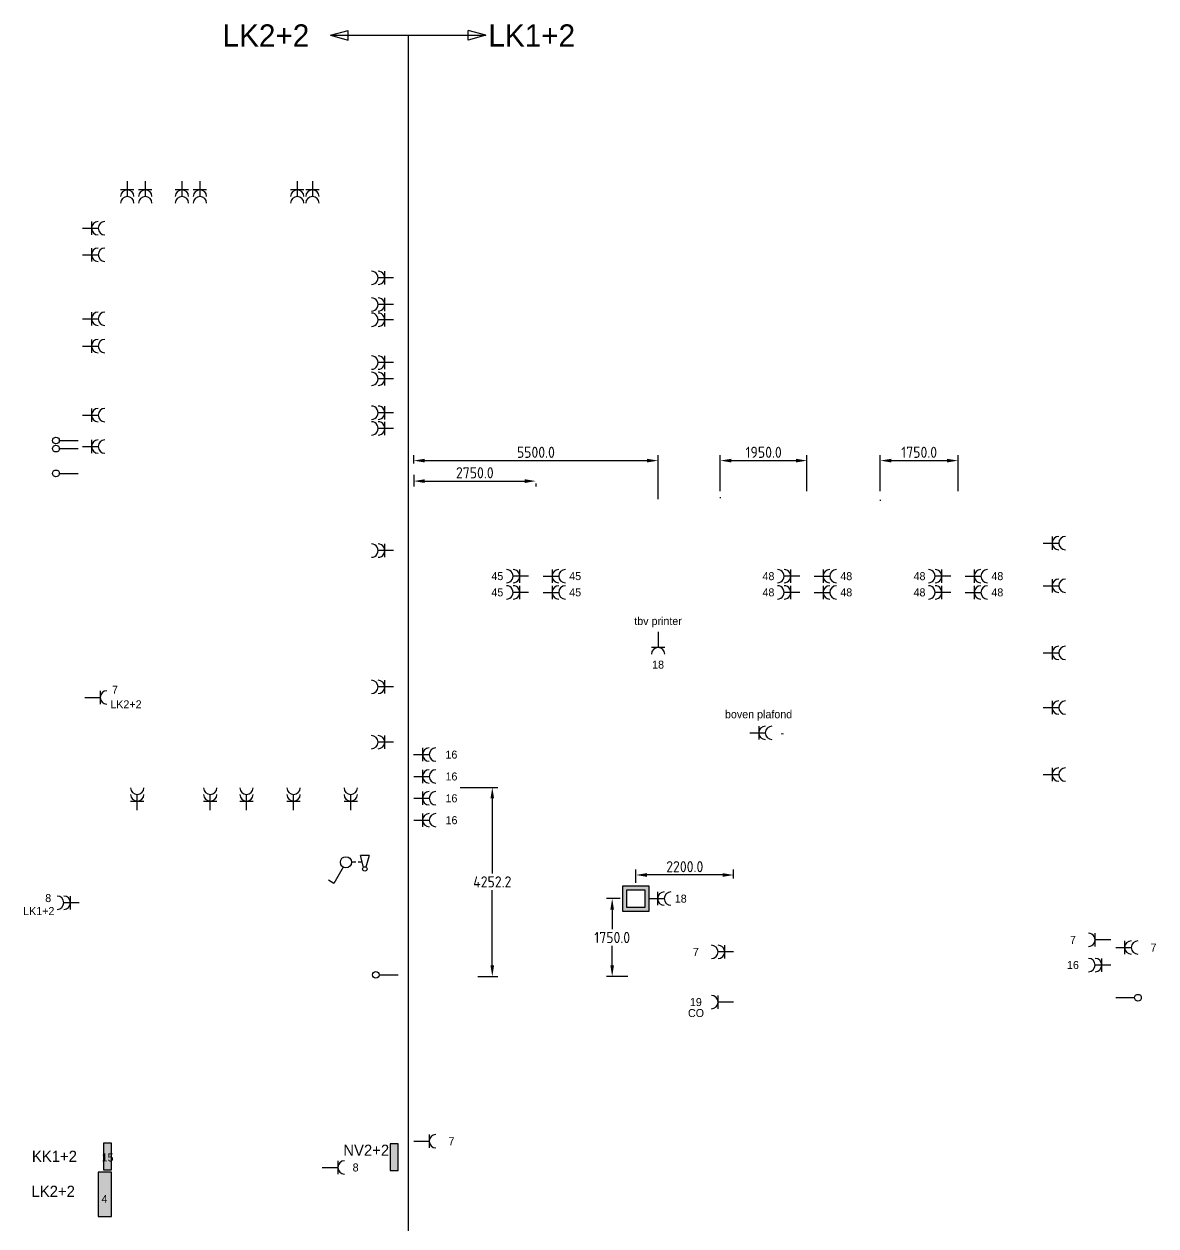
# Model space of a CAD drawing. Header units: millimetres. Extents: x -5226 to 109009, y 0 to 83782.
# Drawn here: x 57390 to 82863, y 56745 to 83782 of the extents above; entities that cross this region are included whole.
import ezdxf
from ezdxf.enums import TextEntityAlignment as Align
from ezdxf.lldxf.tags import DXFTag

# ---------------------------------------------------------------- set-up
doc = ezdxf.new("R2010")
doc.units = ezdxf.units.MM
doc.header["$LTSCALE"] = 100
for name, color, linetype in [('EL6132--', 3, 'Continuous'), ('EL6212--', 3, 'Continuous'), ('EL6212--_S', 4, 'Continuous'), ('EL6222--', 3, 'Continuous'), ('EL6311--', 3, 'Continuous')]:
    doc.layers.add(name, color=color, linetype=linetype)
doc.styles.add('BURO-018', font='BUROFONT.shx', dxfattribs={"height": 180})
doc.styles.add('BURO-025', font='BUROFONT.shx', dxfattribs={"height": 250})
doc.styles.add('BURO-035', font='BUROFONT.shx', dxfattribs={"height": 350})
doc.styles.add('STABICAD-012', font='ISOCP.SHX', dxfattribs={"height": 1.2})
doc.styles.get("Standard").update_dxf_attribs({"font": 'ISOCP'})
tags = doc.linetypes.add('CENTER', pattern=[2, 1.25, -0.25, 0.25, -0.25]).pattern_tags.tags
tags[10:11] = [DXFTag(74, 4), DXFTag(75, 0), DXFTag(340, '0'), DXFTag(46, 1.0), DXFTag(50, 0.0), DXFTag(44, 0.0), DXFTag(45, 0.0)]
tags[8:9] = [DXFTag(74, 4), DXFTag(75, 0), DXFTag(340, '0'), DXFTag(46, 1.0), DXFTag(50, 0.0), DXFTag(44, 0.0), DXFTag(45, 0.0)]
tags[6:7] = [DXFTag(74, 4), DXFTag(75, 0), DXFTag(340, '0'), DXFTag(46, 1.0), DXFTag(50, 0.0), DXFTag(44, 0.0), DXFTag(45, 0.0)]
tags[4:5] = [DXFTag(74, 4), DXFTag(75, 0), DXFTag(340, '0'), DXFTag(46, 1.0), DXFTag(50, 0.0), DXFTag(44, 0.0), DXFTag(45, 0.0)]
doc.dimstyles.new('New ISO-25', dxfattribs={"dimscale": 100, "dimtxt": 2.5, "dimasz": 2.5, "dimexe": 1.25, "dimexo": 0.625, "dimtad": 1, "dimtih": 1, "dimdec": 1, "dimzin": 0, "dimdsep": 46, "dimtxsty": 'Standard', "dimcen": 2.5, "dimclrd": 1, "dimclre": 1, "dimclrt": 1, "dimadec": 0, "dimazin": 0, "dimtfac": 1, "dimtdec": 1, "dimtmove": 0, "dimatfit": 3, "dimfxl": 1, "dimtvp": 1, "dimtolj": 1, "dimtzin": 0, "dimarcsym": 0})

# ---------------------------------------------------------------- blocks, each defined once
blk = doc.blocks.new('*D16')
at = {"layer": 'EL6222--', "color": 1, "lineweight": -2, "transparency": 16777216}
for p, q in [((66159, 73641), (66159, 73376)), ((66409, 73501), (68659, 73501)), ((68909, 73446), (68909, 73376))]:
    blk.add_line(p, q, dxfattribs=at)
at = {"layer": 'EL6222--', "color": 1, "transparency": 16777216}
for points in [[(66409, 73542), (66409, 73459), (66159, 73501)], [(68659, 73542), (68659, 73459), (68909, 73501)]]:
    blk.add_solid(points, dxfattribs=at)
at = {"layer": 'EL6222--', "color": 1, "transparency": 16777216, "insert": (67534, 73688), "char_height": 250, "attachment_point": 5}
blk.add_mtext('\\A1;2750.0', dxfattribs=at)
blk = doc.blocks.new('*D17')
at = {"layer": 'EL6222--', "color": 1, "lineweight": -2, "transparency": 16777216}
for p, q in [((66159, 73899), (66159, 74087)), ((71659, 73095), (71659, 74087)), ((66409, 73962), (71409, 73962))]:
    blk.add_line(p, q, dxfattribs=at)
at = {"layer": 'EL6222--', "color": 1, "transparency": 16777216}
for points in [[(66409, 74003), (66409, 73920), (66159, 73962)], [(71409, 74003), (71409, 73920), (71659, 73962)]]:
    blk.add_solid(points, dxfattribs=at)
at = {"layer": 'EL6222--', "color": 1, "transparency": 16777216, "insert": (68909, 74149), "char_height": 250, "attachment_point": 5}
blk.add_mtext('\\A1;5500.0', dxfattribs=at)
blk = doc.blocks.new('*D18')
at = {"layer": 'EL6222--', "color": 1, "lineweight": -2, "transparency": 16777216}
for p, q in [((73059, 73275), (73059, 74087)), ((75009, 73275), (75009, 74087)), ((73309, 73962), (74759, 73962))]:
    blk.add_line(p, q, dxfattribs=at)
at = {"layer": 'EL6222--', "color": 1, "transparency": 16777216}
for points in [[(73309, 74003), (73309, 73920), (73059, 73962)], [(74759, 74003), (74759, 73920), (75009, 73962)]]:
    blk.add_solid(points, dxfattribs=at)
at = {"layer": 'EL6222--', "color": 1, "transparency": 16777216, "insert": (74034, 74149), "char_height": 250, "attachment_point": 5}
blk.add_mtext('\\A1;1950.0', dxfattribs=at)
blk = doc.blocks.new('*D19')
at = {"layer": 'EL6222--', "color": 1, "lineweight": -2, "transparency": 16777216}
for p, q in [((76659, 73275), (76659, 74087)), ((78409, 73275), (78409, 74087)), ((76909, 73962), (78159, 73962))]:
    blk.add_line(p, q, dxfattribs=at)
at = {"layer": 'EL6222--', "color": 1, "transparency": 16777216}
for points in [[(76909, 74003), (76909, 73920), (76659, 73962)], [(78159, 74003), (78159, 73920), (78409, 73962)]]:
    blk.add_solid(points, dxfattribs=at)
at = {"layer": 'EL6222--', "color": 1, "transparency": 16777216, "insert": (77534, 74149), "char_height": 250, "attachment_point": 5}
blk.add_mtext('\\A1;1750.0', dxfattribs=at)
blk = doc.blocks.new('*D20')
at = {"layer": 'EL6222--', "color": 1, "lineweight": -2, "transparency": 16777216}
for p, q in [((70806, 64109), (70501, 64109)), ((70626, 63859), (70626, 63421)), ((70626, 62609), (70626, 63046)), ((70981, 62359), (70501, 62359))]:
    blk.add_line(p, q, dxfattribs=at)
at = {"layer": 'EL6222--', "color": 1, "transparency": 16777216}
for points in [[(70584, 63859), (70667, 63859), (70626, 64109)], [(70584, 62609), (70667, 62609), (70626, 62359)]]:
    blk.add_solid(points, dxfattribs=at)
at = {"layer": 'EL6222--', "color": 1, "transparency": 16777216, "insert": (70626, 63234), "char_height": 250, "attachment_point": 5}
blk.add_mtext('\\A1;1750.0', dxfattribs=at)
blk = doc.blocks.new('*D21')
at = {"layer": 'EL6222--', "color": 1, "lineweight": -2, "transparency": 16777216}
for p, q in [((67201, 66611), (68053, 66611)), ((67928, 66361), (67928, 64672)), ((67928, 62609), (67928, 64297)), ((67602, 62359), (68053, 62359))]:
    blk.add_line(p, q, dxfattribs=at)
at = {"layer": 'EL6222--', "color": 1, "transparency": 16777216}
for points in [[(67886, 66361), (67969, 66361), (67928, 66611)], [(67886, 62609), (67969, 62609), (67928, 62359)]]:
    blk.add_solid(points, dxfattribs=at)
at = {"layer": 'EL6222--', "color": 1, "transparency": 16777216, "insert": (67928, 64485), "char_height": 250, "attachment_point": 5}
blk.add_mtext('\\A1;4252.2', dxfattribs=at)
blk = doc.blocks.new('*D22')
at = {"layer": 'EL6222--', "color": 1, "lineweight": -2, "transparency": 16777216}
for p, q in [((71159, 64461), (71159, 64765)), ((73109, 64640), (71409, 64640)), ((73359, 64564), (73359, 64765))]:
    blk.add_line(p, q, dxfattribs=at)
at = {"layer": 'EL6222--', "color": 1, "transparency": 16777216}
for points in [[(71409, 64682), (71409, 64598), (71159, 64640)], [(73109, 64682), (73109, 64598), (73359, 64640)]]:
    blk.add_solid(points, dxfattribs=at)
at = {"layer": 'EL6222--', "color": 1, "transparency": 16777216, "insert": (72259, 64827), "char_height": 250, "attachment_point": 5}
blk.add_mtext('\\A1;2200.0', dxfattribs=at)
blk = doc.blocks.new('111304A')
at = {"color": 0, "linetype": 'Continuous'}
for p, q in [((-1.5, 3), (1.5, 3)), ((0, 1), (0, 4.5))]:
    blk.add_line(p, q, dxfattribs=at)
for centre in [(0, 6), (0, 4.5)]:
    blk.add_arc(centre, 1.5, 180, 0, dxfattribs=at)
at = {"color": 0, "linetype": 'Continuous', "style": 'BURO-018'}
for tag, p in [('PANEL', (0, 11.5)), ('CIRCUIT', (0, 8.5))]:
    blk.add_attdef(tag, text='', height=1.8, dxfattribs=at).set_placement(p, align=Align.MIDDLE)
at = {"color": 0, "linetype": 'Continuous', "style": 'BURO-018', "flags": 1}
for tag, p in [('POWERCODE', (13, 8.5)), ('ARTICLECODE', (0, 0))]:
    blk.add_attdef(tag, text='', height=1.8, dxfattribs=at).set_placement(p, align=Align.MIDDLE)
at = {"layer": 'EL6222--', "color": 1, "style": 'STABICAD-012', "flags": 1}
blk.add_attdef('SUBCIRCUIT', text='', height=1.8, rotation=90, dxfattribs=at).set_placement((740.24, 681.45), align=Align.MIDDLE)
blk = doc.blocks.new('111304')
at = {"color": 0, "linetype": 'Continuous'}
for p, q in [((-1.5, 4.5), (1.5, 4.5)), ((0, 1), (0, 4.5))]:
    blk.add_line(p, q, dxfattribs=at)
blk.add_arc((0, 6), 1.5, 180, 0, dxfattribs=at)
at = {"color": 0, "linetype": 'Continuous', "style": 'BURO-018'}
for tag, p in [('PANEL', (0, 11.5)), ('CIRCUIT', (0, 8.5))]:
    blk.add_attdef(tag, text='', height=1.8, dxfattribs=at).set_placement(p, align=Align.MIDDLE)
at = {"color": 0, "linetype": 'Continuous', "style": 'BURO-018', "flags": 1}
for tag, p in [('POWERCODE', (13, 8.5)), ('ARTICLECODE', (0, 0))]:
    blk.add_attdef(tag, text='', height=1.8, dxfattribs=at).set_placement(p, align=Align.MIDDLE)
at = {"layer": 'EL6222--', "color": 1, "style": 'STABICAD-012', "flags": 1}
blk.add_attdef('SUBCIRCUIT', text='', height=1.8, rotation=180, dxfattribs=at).set_placement((721.35, 709.07), align=Align.MIDDLE)
blk = doc.blocks.new('E00414')
at = {"color": 0, "linetype": 'Continuous'}
for p, q in [((-2.9, -2.9), (-2.9, 2.9)), ((-2.9, 2.9), (2.9, 2.9)), ((2.9, 2.9), (2.9, -2.9)), ((-2, 2), (2, 2)), ((-2, -2), (-2, 2)), ((2, 2), (2, -2)), ((2, -2), (-2, -2)), ((2.9, -2.9), (-2.9, -2.9))]:
    blk.add_line(p, q, dxfattribs=at)
at = {"color": 0}
for points in [[(-2.9, 2.9), (2.9, 2.9), (-2, 2), (2, 2)], [(-2, -2), (-2.9, -2.9), (-2, 2), (-2.9, 2.9)], [(2, 2), (2.9, 2.9), (2, -2), (2.9, -2.9)], [(2, -2), (2.9, -2.9), (-2, -2), (-2.9, -2.9)]]:
    blk.add_solid(points, dxfattribs=at)
at = {"color": 0, "linetype": 'Continuous', "style": 'BURO-018'}
for tag, p in [('PANEL', (0, 8)), ('CIRCUIT', (0, 5)), ('SUBCIRCUIT', (4.5, 5))]:
    blk.add_attdef(tag, text='', height=1.8, dxfattribs=at).set_placement(p, align=Align.MIDDLE)
at = {"color": 0, "linetype": 'Continuous', "style": 'BURO-018', "flags": 1}
for tag, p in [('POWERCODE', (13, 5)), ('ARTICLECODE', (0, 0))]:
    blk.add_attdef(tag, text='', height=1.8, dxfattribs=at).set_placement(p, align=Align.MIDDLE)
blk = doc.blocks.new('1114A6')
at = {"color": 0, "linetype": 'Continuous'}
for p, q in [((-5.25, 0.75), (-4.51, 3.33)), ((-3.99, 3.33), (-3.25, 0.75)), ((-5.25, 0.75), (-3.25, 0.75)), ((-3.68, 2.25), (-2.75, 2.25)), ((-2.25, 2.25), (-1.25, 2.25))]:
    blk.add_line(p, q, dxfattribs=at)
blk.add_circle((-4.25, 3.75), 0.5, dxfattribs=at)
blk = doc.blocks.new('*U79')
at = {"color": 0, "linetype": 'Continuous'}
for p, q in [((0.62, 3.33), (2.74, 7)), ((2.74, 7), (3.95, 6.3))]:
    blk.add_line(p, q, dxfattribs=at)
blk.add_circle((0, 2.25), 1.25, dxfattribs=at)
at = {"color": 0, "zscale": 100}
blk.add_blockref('1114A6', (0, 0), dxfattribs=at)
at = {"color": 0, "linetype": 'Continuous', "style": 'BURO-018'}
blk.add_attdef('SWITCHCODE', text='', height=1.8, dxfattribs=at).set_placement((3.36, 9), align=Align.MIDDLE)
at = {"color": 0, "linetype": 'Continuous', "style": 'BURO-018', "flags": 1}
blk.add_attdef('ARTICLECODE', text='', height=1.8, dxfattribs=at).set_placement((0, 0), align=Align.MIDDLE)
blk = doc.blocks.new('1116A4C')
at = {"color": 0, "linetype": 'Continuous'}
for p, q in [((-5, 4), (-5, 1)), ((5, 4), (-5, 4)), ((5, 1), (5, 4)), ((-5, 1), (5, 1))]:
    blk.add_line(p, q, dxfattribs=at)
blk.add_solid([(-5, 4), (-5, 1), (5, 4), (5, 1)], dxfattribs=at)
at = {"color": 0, "linetype": 'Continuous', "style": 'BURO-018'}
for tag, p in [('PANEL', (0, 15)), ('CIRCUIT', (0, 9)), ('PANELNAME', (0, 6))]:
    blk.add_attdef(tag, text='', height=1.8, dxfattribs=at).set_placement(p, align=Align.MIDDLE)
at = {"color": 0, "linetype": 'Continuous', "style": 'BURO-018', "flags": 1}
blk.add_attdef('ARTICLECODE', text='', height=1.8, dxfattribs=at).set_placement((0, 0), align=Align.MIDDLE)
at = {"layer": 'EL6222--', "color": 1, "style": 'STABICAD-012', "flags": 1}
blk.add_attdef('CASCADINGPANEL', text='', height=1.8, dxfattribs=at).set_placement((496.7, 589.52), align=Align.MIDDLE_CENTER)
blk.add_attdef('SUBCIRCUIT', text='', height=1.8, dxfattribs=at).set_placement((499.42, 589.52), align=Align.MIDDLE)
blk = doc.blocks.new('E00128')
at = {"color": 0, "linetype": 'Continuous'}
blk.add_line((0, 5.25), (0, 1), dxfattribs=at)
blk.add_circle((0, 6), 0.75, dxfattribs=at)
at = {"color": 7, "style": 'BURO-018'}
blk.add_attdef('TEXT1', text='', height=1.8, dxfattribs=at).set_placement((0, 9), align=Align.MIDDLE)
at = {"color": 0, "linetype": 'Continuous', "style": 'BURO-018', "flags": 1}
blk.add_attdef('ARTICLECODE', text='', height=1.8, dxfattribs=at).set_placement((0, 0), align=Align.MIDDLE)
blk = doc.blocks.new('E00160')
at = {"color": 0, "linetype": 'Continuous'}
for p, q in [((-17.5, 0), (-13.5, 1.07)), ((-17.5, 0), (17.5, 0)), ((-17.5, 0), (-13.5, -1.07)), ((-13.5, -1.07), (-13.5, 1.07)), ((17.5, 0), (13.5, 1.07)), ((13.5, -1.07), (13.5, 1.07)), ((17.5, 0), (13.5, -1.07))]:
    blk.add_line(p, q, dxfattribs=at)
at = {"color": 0, "linetype": 'Continuous', "style": 'BURO-035'}
for tag, p in [('TEXT2', (-22.5, 0)), ('TEXT1', (22.5, 0))]:
    blk.add_attdef(tag, text='', height=3.5, dxfattribs=at).set_placement(p, align=Align.MIDDLE)

msp = doc.modelspace()

# ---------------------------------------------------------------- linework, layer by layer
at = {"layer": 'EL6212--_S', "linetype": 'CENTER'}
msp.add_line((66032.81, 83528.76), (66032.81, 51498.25), dxfattribs=at)
at = {"layer": 'EL6222--'}
for p, q in [((73048.55, 73131.07), (73070, 73131.07)), ((76648.55, 73072.07), (76670, 73072.07))]:
    msp.add_line(p, q, dxfattribs=at)

# ---------------------------------------------------------------- block references
at = {"layer": 'EL6132--', "linetype": 'Continuous'}
for p, xscale, yscale, zscale, rotation in [((58708.55, 74413.27), 100, 100, 100, 90.00008337630446), ((58708.55, 74230.51), 100, 100, 100, 90.00008337630446), ((58708.55, 73675.33), 100, 100, 100, 90.00000000000001), ((65908.55, 62394.49), 99.99999999999999, 99.99999999999999, 99.99999999999999, 89.99995831148352), ((81858.55, 61880.07), 99.99999999999999, 99.99999999999999, 99.99999999999999, 269.9999583114835)]:
    msp.add_blockref('E00128', p, dxfattribs=dict(at, xscale=xscale, yscale=yscale, zscale=zscale, rotation=rotation))
at = {"layer": 'EL6212--', "linetype": 'Continuous'}
ref = msp.add_blockref('1116A4C', (59118.55, 58305.31), dxfattribs=dict(at, xscale=60, yscale=60, zscale=60, rotation=270))
ref.add_attrib('CIRCUIT', '15', dxfattribs={"layer": '0', "color": 1, "linetype": 'ByBlock', "height": 180, "style": 'BURO-018'}).set_placement((59268.69, 58284.17), align=Align.MIDDLE)
ref.add_attrib('PANELNAME', 'KK1+2', dxfattribs={"layer": '0', "color": 2, "linetype": 'ByBlock', "height": 250, "style": 'BURO-025'}).set_placement((58073.8, 58313.92), align=Align.MIDDLE)
ref = msp.add_blockref('1116A4C', (65568.55, 58291.93), dxfattribs=dict(at, xscale=60, yscale=60, zscale=60, rotation=270))
ref.add_attrib('PANELNAME', 'NV2+2', dxfattribs={"layer": '0', "color": 2, "linetype": 'ByBlock', "height": 250, "style": 'BURO-025'}).set_placement((65090.33, 58450.85), align=Align.MIDDLE)
ref = msp.add_blockref('1116A4C', (59458.55, 57456.49), dxfattribs=dict(at, xscale=100, yscale=100, zscale=100, rotation=90.00000000000001))
ref.add_attrib('CIRCUIT', '4', dxfattribs={"layer": '0', "color": 1, "linetype": 'ByBlock', "height": 180, "style": 'BURO-018'}).set_placement((59200.03, 57352.29), align=Align.MIDDLE)
ref.add_attrib('PANELNAME', 'LK2+2', dxfattribs={"layer": '0', "color": 2, "linetype": 'ByBlock', "height": 250, "style": 'BURO-025'}).set_placement((58046.22, 57526.61), align=Align.MIDDLE)
at = {"layer": 'EL6212--_S', "linetype": 'Continuous'}
ref = msp.add_blockref('E00160', (66032.81, 83528.76), dxfattribs=dict(at, xscale=100, yscale=100, zscale=100))
ref.add_attrib('TEXT1', 'LK1+2', dxfattribs={"layer": '0', "color": 4, "linetype": 'ByBlock', "height": 500, "style": 'BURO-018'}).set_placement((68815.65, 83528.76), align=Align.MIDDLE)
ref.add_attrib('TEXT2', 'LK2+2', dxfattribs={"layer": '0', "color": 4, "linetype": 'ByBlock', "height": 500, "style": 'BURO-018'}).set_placement((62833.72, 83528.76), align=Align.MIDDLE)
at = {"layer": 'EL6222--', "linetype": 'Continuous'}
for p, xscale, yscale, zscale, rotation in [((59713.81, 80351.57), 100, 100, 100, 180), ((60118.92, 80351.57), 100, 100, 100, 180), ((60944.51, 80351.57), 100, 100, 100, 180), ((61349.62, 80351.57), 100, 100, 100, 180), ((63538.64, 80351.57), 100, 100, 100, 180), ((63879.79, 80351.57), 100, 100, 100, 180), ((58608.57, 79188.64), 100, 100, 100, 270.0000833763045), ((58608.57, 78593.98), 100, 100, 100, 270.0000833763045), ((65805.55, 78073.19), 100, 100, 100, 89.99991662345268), ((65805.55, 77473.26), 100, 100, 100, 89.99991662345268), ((58608.57, 77152.39), 100, 100, 100, 270.0000833763045), ((65805.55, 77129.95), 100, 100, 100, 89.99991662345268), ((58608.57, 76539.07), 100, 100, 100, 270.0000833763045), ((65805.55, 76166.82), 100, 100, 100, 89.99991662345268), ((65805.55, 75801.57), 100, 100, 100, 89.99991662345268), ((65805.55, 75039.07), 100, 100, 100, 89.99991662345268), ((58608.57, 74985.84), 100, 100, 100, 270.0000833763045), ((65805.55, 74687.38), 100, 100, 100, 89.99991662345268), ((58608.57, 74277.79), 100, 100, 100, 270.0000833763045), ((80225.55, 72107.18), 100, 100, 100, 270), ((65805.55, 71937.02), 99.99999999999997, 99.99999999999997, 99.99999999999997, 89.99991662381746), ((80225.55, 71147.01), 100, 100, 100, 270), ((80225.55, 69634.02), 100, 100, 100, 270), ((65805.55, 68870.22), 100, 100, 100, 89.99991662369551), ((80225.55, 68405.3), 100, 100, 100, 270), ((65805.55, 67627.87), 100, 100, 100, 90.00000000000001), ((80225.55, 66899), 100, 100, 100, 270)]:
    msp.add_blockref('111304A', p, dxfattribs=dict(at, xscale=xscale, yscale=yscale, zscale=zscale, rotation=rotation))
ref = msp.add_blockref('111304A', (68844.75, 71362.46), dxfattribs=dict(at, xscale=99.99999999999999, yscale=99.99999999999999, zscale=99.99999999999999, rotation=89.99999999999997))
ref.add_attrib('CIRCUIT', '45', dxfattribs={"layer": '0', "color": 1, "linetype": 'ByBlock', "height": 180, "style": 'BURO-018'}).set_placement((68041.39, 71362.46), align=Align.MIDDLE)
ref = msp.add_blockref('111304A', (68972.35, 71362.46), dxfattribs=dict(at, xscale=99.99999999999999, yscale=99.99999999999999, zscale=99.99999999999999, rotation=269.9999999999999))
ref.add_attrib('CIRCUIT', '45', dxfattribs={"layer": '0', "color": 1, "linetype": 'ByBlock', "height": 180, "style": 'BURO-018'}).set_placement((69792.64, 71362.46), align=Align.MIDDLE)
ref = msp.add_blockref('111304A', (74945.48, 71362.46), dxfattribs=dict(at, xscale=99.99999999999999, yscale=99.99999999999999, zscale=99.99999999999999, rotation=89.99999999999997))
ref.add_attrib('CIRCUIT', '48', dxfattribs={"layer": '0', "color": 1, "linetype": 'ByBlock', "height": 180, "style": 'BURO-018'}).set_placement((74142.11, 71362.46), align=Align.MIDDLE)
ref = msp.add_blockref('111304A', (75073.08, 71362.46), dxfattribs=dict(at, xscale=99.99999999999999, yscale=99.99999999999999, zscale=99.99999999999999, rotation=269.9999999999999))
ref.add_attrib('CIRCUIT', '48', dxfattribs={"layer": '0', "color": 1, "linetype": 'ByBlock', "height": 180, "style": 'BURO-018'}).set_placement((75893.36, 71362.46), align=Align.MIDDLE)
ref = msp.add_blockref('111304A', (78345.48, 71362.46), dxfattribs=dict(at, xscale=99.99999999999999, yscale=99.99999999999999, zscale=99.99999999999999, rotation=89.99999999999997))
ref.add_attrib('CIRCUIT', '48', dxfattribs={"layer": '0', "color": 1, "linetype": 'ByBlock', "height": 180, "style": 'BURO-018'}).set_placement((77542.11, 71362.46), align=Align.MIDDLE)
ref = msp.add_blockref('111304A', (78473.08, 71362.46), dxfattribs=dict(at, xscale=99.99999999999999, yscale=99.99999999999999, zscale=99.99999999999999, rotation=269.9999999999999))
ref.add_attrib('CIRCUIT', '48', dxfattribs={"layer": '0', "color": 1, "linetype": 'ByBlock', "height": 180, "style": 'BURO-018'}).set_placement((79293.36, 71362.46), align=Align.MIDDLE)
ref = msp.add_blockref('111304A', (68844.75, 70997.35), dxfattribs=dict(at, xscale=99.99999999999999, yscale=99.99999999999999, zscale=99.99999999999999, rotation=89.99999999999997))
ref.add_attrib('CIRCUIT', '45', dxfattribs={"layer": '0', "color": 1, "linetype": 'ByBlock', "height": 180, "style": 'BURO-018'}).set_placement((68041.39, 70997.35), align=Align.MIDDLE)
ref = msp.add_blockref('111304A', (68972.35, 70997.35), dxfattribs=dict(at, xscale=99.99999999999999, yscale=99.99999999999999, zscale=99.99999999999999, rotation=269.9999999999999))
ref.add_attrib('CIRCUIT', '45', dxfattribs={"layer": '0', "color": 1, "linetype": 'ByBlock', "height": 180, "style": 'BURO-018'}).set_placement((69792.64, 70997.35), align=Align.MIDDLE)
ref = msp.add_blockref('111304A', (74945.48, 70997.35), dxfattribs=dict(at, xscale=99.99999999999999, yscale=99.99999999999999, zscale=99.99999999999999, rotation=89.99999999999997))
ref.add_attrib('CIRCUIT', '48', dxfattribs={"layer": '0', "color": 1, "linetype": 'ByBlock', "height": 180, "style": 'BURO-018'}).set_placement((74142.11, 70997.35), align=Align.MIDDLE)
ref = msp.add_blockref('111304A', (75073.08, 70997.35), dxfattribs=dict(at, xscale=99.99999999999999, yscale=99.99999999999999, zscale=99.99999999999999, rotation=269.9999999999999))
ref.add_attrib('CIRCUIT', '48', dxfattribs={"layer": '0', "color": 1, "linetype": 'ByBlock', "height": 180, "style": 'BURO-018'}).set_placement((75893.36, 70997.35), align=Align.MIDDLE)
ref = msp.add_blockref('111304A', (78345.48, 70997.35), dxfattribs=dict(at, xscale=99.99999999999999, yscale=99.99999999999999, zscale=99.99999999999999, rotation=89.99999999999997))
ref.add_attrib('CIRCUIT', '48', dxfattribs={"layer": '0', "color": 1, "linetype": 'ByBlock', "height": 180, "style": 'BURO-018'}).set_placement((77542.11, 70997.35), align=Align.MIDDLE)
ref = msp.add_blockref('111304A', (78473.08, 70997.35), dxfattribs=dict(at, xscale=99.99999999999999, yscale=99.99999999999999, zscale=99.99999999999999, rotation=269.9999999999999))
ref.add_attrib('CIRCUIT', '48', dxfattribs={"layer": '0', "color": 1, "linetype": 'ByBlock', "height": 180, "style": 'BURO-018'}).set_placement((79293.36, 70997.35), align=Align.MIDDLE)
ref = msp.add_blockref('111304', (71658.55, 70206.92), dxfattribs=dict(at, xscale=99.99999999999999, yscale=99.99999999999999, zscale=99.99999999999999, rotation=180.000041686542))
ref.add_attrib('ARTICLECODE', 'tbv printer', dxfattribs={"layer": '0', "color": 1, "linetype": 'ByBlock', "height": 180, "style": 'BURO-018'}).set_placement((71658.55, 70330.74), align=Align.MIDDLE)
ref.add_attrib('CIRCUIT', '18', dxfattribs={"layer": '0', "color": 1, "linetype": 'ByBlock', "height": 180, "style": 'BURO-018'}).set_placement((71658.55, 69372.21), align=Align.MIDDLE)
ref = msp.add_blockref('111304', (58654.24, 68635.04), dxfattribs=dict(at, xscale=99.99999999999999, yscale=99.99999999999999, zscale=99.99999999999999, rotation=269.946004631335))
ref.add_attrib('CIRCUIT', '7', dxfattribs={"layer": '0', "color": 1, "linetype": 'ByBlock', "height": 180, "style": 'BURO-018'}).set_placement((59436.06, 68805.97), align=Align.MIDDLE)
ref.add_attrib('PANEL', 'LK2+2', dxfattribs={"layer": '0', "color": 1, "linetype": 'ByBlock', "height": 180, "style": 'BURO-018'}).set_placement((59683.21, 68480.81), align=Align.MIDDLE)
ref = msp.add_blockref('111304A', (73622.23, 67838.31), dxfattribs=dict(at, xscale=100, yscale=100, zscale=100, rotation=270.0000416882131))
ref.add_attrib('ARTICLECODE', 'boven plafond', dxfattribs={"layer": '0', "color": 1, "linetype": 'ByBlock', "height": 180, "style": 'BURO-018'}).set_placement((73920.5, 68233.82), align=Align.MIDDLE)
ref.add_attrib('CIRCUIT', '-', dxfattribs={"layer": '0', "color": 1, "linetype": 'ByBlock', "height": 180, "style": 'BURO-018'}).set_placement((74456.94, 67838.31), align=Align.MIDDLE)
ref = msp.add_blockref('111304A', (66057.11, 67348.31), dxfattribs=dict(at, xscale=100, yscale=100, zscale=100, rotation=270))
ref.add_attrib('CIRCUIT', '16', dxfattribs={"layer": '0', "color": 1, "linetype": 'ByBlock', "height": 180, "style": 'BURO-018'}).set_placement((67007.11, 67348.31), align=Align.MIDDLE)
ref = msp.add_blockref('111304A', (66058.55, 66856.6), dxfattribs=dict(at, xscale=100, yscale=100, zscale=100, rotation=270))
ref.add_attrib('CIRCUIT', '16', dxfattribs={"layer": '0', "color": 1, "linetype": 'ByBlock', "height": 180, "style": 'BURO-018'}).set_placement((67008.55, 66856.6), align=Align.MIDDLE)
at = {"layer": 'EL6222--', "linetype": 'Continuous', "xscale": 100, "yscale": 100, "zscale": 100}
for name, p in [('111304A', (59937.84, 66001.57)), ('111304A', (61581.15, 66001.57)), ('111304A', (62396.05, 66001.57)), ('111304A', (63456.22, 66001.57)), ('111304A', (64741.37, 66001.57)), ('E00414', (71158.55, 64108.56))]:
    msp.add_blockref(name, p, dxfattribs=at)
at = {"layer": 'EL6222--', "linetype": 'Continuous'}
ref = msp.add_blockref('111304A', (66058.55, 66364.9), dxfattribs=dict(at, xscale=100, yscale=100, zscale=100, rotation=270))
ref.add_attrib('CIRCUIT', '16', dxfattribs={"layer": '0', "color": 1, "linetype": 'ByBlock', "height": 180, "style": 'BURO-018'}).set_placement((67008.55, 66364.9), align=Align.MIDDLE)
ref = msp.add_blockref('111304A', (66060, 65873.19), dxfattribs=dict(at, xscale=100, yscale=100, zscale=100, rotation=270))
ref.add_attrib('CIRCUIT', '16', dxfattribs={"layer": '0', "color": 1, "linetype": 'ByBlock', "height": 180, "style": 'BURO-018'}).set_placement((67010, 65873.19), align=Align.MIDDLE)
ref = msp.add_blockref('111304A', (58733.55, 64016.65), dxfattribs=dict(at, xscale=99.99999999999999, yscale=99.99999999999999, zscale=99.99999999999999, rotation=90.00004168815173))
ref.add_attrib('CIRCUIT', '8', dxfattribs={"layer": '0', "color": 1, "linetype": 'ByBlock', "height": 180, "style": 'BURO-018'}).set_placement((57933.93, 64121.13), align=Align.MIDDLE)
ref.add_attrib('PANEL', 'LK1+2', dxfattribs={"layer": '0', "color": 1, "linetype": 'ByBlock', "height": 180, "style": 'BURO-018'}).set_placement((57721.11, 63830.04), align=Align.MIDDLE)
ref = msp.add_blockref('111304A', (71348.55, 64108.56), dxfattribs=dict(at, xscale=99.99999999999999, yscale=99.99999999999999, zscale=99.99999999999999, rotation=269.9999999999999))
ref.add_attrib('CIRCUIT', '18', dxfattribs={"layer": '0', "color": 1, "linetype": 'ByBlock', "height": 180, "style": 'BURO-018'}).set_placement((72168.84, 64108.56), align=Align.MIDDLE)
ref = msp.add_blockref('111304', (81944.55, 63181.11), dxfattribs=dict(at, xscale=99.99999999999999, yscale=99.99999999999999, zscale=99.99999999999999, rotation=90.00004168821326))
ref.add_attrib('CIRCUIT', '7', dxfattribs={"layer": '0', "color": 1, "linetype": 'ByBlock', "height": 180, "style": 'BURO-018'}).set_placement((80994.55, 63181.11), align=Align.MIDDLE)
ref = msp.add_blockref('111304A', (73458.55, 62909.31), dxfattribs=dict(at, xscale=99.99999999999999, yscale=99.99999999999999, zscale=99.99999999999999, rotation=90.00004168815173))
ref.add_attrib('CIRCUIT', '7', dxfattribs={"layer": '0', "color": 1, "linetype": 'ByBlock', "height": 180, "style": 'BURO-018'}).set_placement((72508.55, 62909.31), align=Align.MIDDLE)
ref = msp.add_blockref('111304A', (81858.55, 63008.57), dxfattribs=dict(at, xscale=99.99999999999999, yscale=99.99999999999999, zscale=99.99999999999999, rotation=270.0000416881517))
ref.add_attrib('CIRCUIT', '7', dxfattribs={"layer": '0', "color": 1, "linetype": 'ByBlock', "height": 180, "style": 'BURO-018'}).set_placement((82808.55, 63008.57), align=Align.MIDDLE)
ref = msp.add_blockref('111304A', (81944.55, 62615.06), dxfattribs=dict(at, xscale=100, yscale=100, zscale=100, rotation=90.00000000000001))
ref.add_attrib('CIRCUIT', '16', dxfattribs={"layer": '0', "color": 1, "linetype": 'ByBlock', "height": 180, "style": 'BURO-018'}).set_placement((80994.55, 62615.06), align=Align.MIDDLE)
ref = msp.add_blockref('111304', (73458.55, 61780.81), dxfattribs=dict(at, xscale=100, yscale=100, zscale=100, rotation=90.00000000000001))
ref.add_attrib('CIRCUIT', '19', dxfattribs={"layer": '0', "color": 1, "linetype": 'ByBlock', "height": 180, "style": 'BURO-018'}).set_placement((72508.55, 61780.81), align=Align.MIDDLE)
ref.add_attrib('POWERCODE', 'CO', dxfattribs={"layer": '0', "color": 1, "linetype": 'ByBlock', "height": 180, "style": 'BURO-018'}).set_placement((72512.26, 61534.64), align=Align.MIDDLE)
ref = msp.add_blockref('111304', (66058.55, 58651.57), dxfattribs=dict(at, xscale=99.99999999999999, yscale=99.99999999999999, zscale=99.99999999999999, rotation=270.0000416882132))
ref.add_attrib('CIRCUIT', '7', dxfattribs={"layer": '0', "color": 1, "linetype": 'ByBlock', "height": 180, "style": 'BURO-018'}).set_placement((67008.55, 58651.57), align=Align.MIDDLE)
ref = msp.add_blockref('111304', (64001.55, 58061.07), dxfattribs=dict(at, xscale=100, yscale=100, zscale=100, rotation=270))
ref.add_attrib('CIRCUIT', '8', dxfattribs={"layer": '0', "color": 1, "linetype": 'ByBlock', "height": 180, "style": 'BURO-018'}).set_placement((64851.55, 58061.07), align=Align.MIDDLE)
at = {"layer": 'EL6311--', "linetype": 'Continuous', "xscale": 100.0000000000004, "yscale": 100.0000000000004, "zscale": 100.0000000000004, "rotation": 180.0000833774554}
msp.add_blockref('*U79', (64633.55, 65151.57), dxfattribs=at)

# ---------------------------------------------------------------- dimensions: what is measured, and where the dimension line sits
at = {"layer": 'EL6222--'}
for base, p1, p2, picture, middle in [((71658.55, 73961.52), (66158.55, 73836.52), (71658.55, 73032.06), '*D17', (68908.55, 74149.02)), ((75009.28, 73961.52), (73059.28, 73212.06), (75009.28, 73212.07), '*D18', (74034.28, 74149.02)), ((78409.28, 73961.52), (76659.28, 73212.06), (78409.28, 73212.07), '*D19', (77534.28, 74149.02)), ((68908.55, 73500.55), (66158.55, 73703.39), (68908.55, 73508.22), '*D16', (67533.55, 73688.07)), ((71158.55, 64639.91), (73358.55, 64501.56), (71158.55, 64398.56), '*D22', (72258.55, 64827.44))]:
    dim = msp.add_linear_dim(base=base, p1=p1, p2=p2, dimstyle='New ISO-25', dxfattribs=at)
    dim.commit()
    dim.dimension.update_dxf_attribs({"geometry": picture, "text_midpoint": middle})
dim = msp.add_linear_dim(base=(67927.53, 66610.75), p1=(67539.15, 62358.57), p2=(67138.03, 66610.75), angle=90, dimstyle='New ISO-25', dxfattribs=at)
dim.commit()
dim.dimension.update_dxf_attribs({"geometry": '*D21', "text_midpoint": (67927.53, 64484.66)})
dim = msp.add_linear_dim(base=(70625.65, 64108.56), p1=(71043.02, 62358.56), p2=(70868.55, 64108.56), angle=90, dimstyle='New ISO-25', dxfattribs=at)
dim.commit()
dim.dimension.update_dxf_attribs({"geometry": '*D20', "text_midpoint": (70625.65, 63233.56), "dimtype": 160})

doc.saveas('drawing.dxf')
